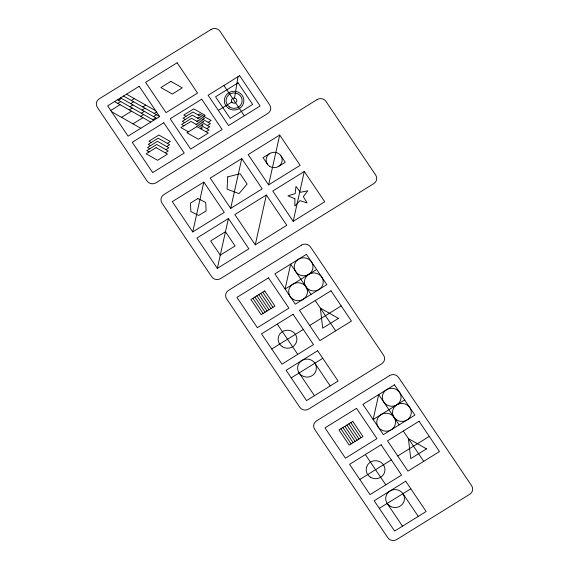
<?xml version="1.0" encoding="UTF-8"?>
<svg xmlns="http://www.w3.org/2000/svg" width="569" height="569" viewBox="0 0 569 569"><rect width="100%" height="100%" fill="white"/><g stroke="black" fill="none" stroke-linecap="round" stroke-linejoin="round"><path stroke-width="0.85" d="M234.528 98.067L238.006 76.723M192.735 231.932L203.83 182.087L224.271 212.372L192.735 231.932L172.293 201.639L203.83 182.087M217.33 268.369L228.418 218.524L248.866 248.817L217.33 268.369L196.888 238.077L228.418 218.524M230.673 208.403L241.768 158.559L262.209 188.851L230.673 208.403L210.231 178.118L241.768 158.559M255.268 244.848L266.356 194.996L286.797 225.288L255.268 244.848L234.819 214.556L266.356 194.996M268.611 184.882L279.699 135.038L300.148 165.33L268.611 184.882L248.169 154.59L279.699 135.038M293.199 221.32L304.294 171.475L324.735 201.767L293.199 221.32L272.757 191.028L304.294 171.475M118.48 100.265L121.46 98.416M117.783 103.409L120.763 101.559M110.763 110.471L120.066 104.703M131.318 100.457L134.305 98.608M130.621 103.601L133.601 101.751M129.924 106.744L132.904 104.895M129.22 109.888L132.207 108.039M121.538 117.363L131.503 111.183M142.762 106.944L145.742 105.094M142.065 110.087L145.045 108.238M141.361 113.231L144.348 111.382M140.664 116.375L143.644 114.525M132.982 123.843L142.947 117.669M154.206 113.423L156.525 111.986M153.502 116.567L156.489 114.718M152.805 119.71L155.785 117.861M198.197 114.945L199.691 114.013L211.127 120.5L208.147 122.349M197.5 118.089L198.986 117.157L210.43 123.644L207.443 125.493M203.666 116.268L205.153 115.343L193.716 108.864L183.751 115.045L186.035 116.332M196.796 121.225L198.289 120.301L209.733 126.787L206.746 128.637M202.962 119.412L204.456 118.487L193.012 112.008L183.047 118.188L185.33 119.476M218.34 110.393L231.846 102.022M196.099 124.369L197.592 123.445L209.029 129.931L206.049 131.78M167.357 143.381L170.337 141.532L158.893 135.052L148.929 141.226L151.212 142.52M202.265 122.555L203.759 121.631L192.315 115.151L182.35 121.332L184.633 122.62M166.653 146.525L169.64 144.675L158.196 138.196L148.232 144.37L150.515 145.664M201.568 125.699L203.055 124.775L191.618 118.295L181.653 124.476L183.936 125.763M165.956 149.668L168.936 147.819L157.499 141.34L147.535 147.513L149.818 148.808M200.864 128.843L202.358 127.918L190.914 121.439L180.949 127.62L188.417 131.844M165.252 152.812L168.239 150.963L156.795 144.483L146.83 150.657L149.114 151.951M269.777 153.474L263.027 157.663L267.402 164.142M278.533 166.447L285.282 162.257L280.908 155.771M316.627 269.486L285.09 289.038L290.638 264.116L311.079 294.408M271.747 349.003L303.284 329.451M309.685 325.475L341.215 305.923M291.228 377.866L322.765 358.314M404.68 399.964L373.15 419.517L378.691 394.594L399.139 424.887M359.8 479.482L391.337 459.923M397.738 455.954L429.275 436.402M379.281 508.345L410.818 488.792M126.489 94.184L155.657 110.706M123.501 96.033L159.526 116.439M120.521 97.882L156.731 118.395M117.534 99.731L153.751 120.244M114.554 101.581L150.764 122.093M111.631 111.752L140.799 128.274M223.887 85.471L244.329 115.763M315.226 300.553L335.674 330.845M403.286 431.032L423.727 461.324M314.877 363.2L330.212 385.917M402.937 493.679L418.265 516.396M262.736 292.16L272.964 307.303M350.796 422.632L361.016 437.781M260.766 293.384L270.986 308.526M348.825 423.855L359.046 439.005M258.795 294.6L269.016 309.749M346.855 425.079L357.076 440.221M277.295 324.081L297.736 354.373M365.348 454.56L385.789 484.845M256.825 295.823L267.046 310.973M344.885 426.302L355.106 441.444M254.855 297.046L265.076 312.189M342.908 427.525L353.136 442.668M252.885 298.27L263.106 313.412M340.938 428.749L351.158 443.891M299.109 372.98L314.444 395.697M387.169 503.458L402.496 526.176M294.898 198.78L294.877 206.035L299.927 200.651L307.111 202.92L303.327 196.639L307.786 190.793L300.396 192.301L295.965 186.412L295.19 193.624L287.992 195.828L294.898 198.78M227.742 176.874L227.067 189.164L239.037 193.602L247.117 184.057L240.139 173.723L227.742 176.874M211.156 29.432L99.226 98.835A6.387 6.131 1.3 0 0 97.342 107.313L147.079 181.013A6.387 6.131 1.3 0 0 155.913 182.841L267.85 113.43A6.387 6.131 1.3 0 0 269.734 104.959L219.997 31.252A6.387 6.131 1.3 0 0 211.156 29.432M139.192 86.303L107.655 105.862L128.096 136.147L159.633 116.595L139.192 86.303M177.13 62.782L145.593 82.334L166.034 112.626L197.571 93.074L177.13 62.782M170.842 81.374L160.878 87.555L172.322 94.034L182.286 87.854L170.842 81.374M163.78 122.748L132.25 142.3L152.691 172.592L184.221 153.033L163.78 122.748M201.718 99.219L170.181 118.772L190.622 149.064L222.159 129.512L201.718 99.219M239.656 75.698L208.119 95.251L228.56 125.543L260.097 105.99L239.656 75.698M238.062 82.839L215.566 96.787L230.153 118.402L252.65 104.447L238.062 82.839M156.098 147.627L146.133 153.801L157.577 160.287L167.542 154.107L156.098 147.627M196.888 126.588L186.924 132.769L198.368 139.249L208.332 133.075L196.888 126.588M317.132 99.575L163.865 194.619A6.387 6.131 1.3 0 0 161.98 203.09L211.718 276.79A6.387 6.131 1.3 0 0 220.552 278.618L373.819 183.581A6.387 6.131 1.3 0 0 375.711 175.103L325.966 101.403A6.387 6.131 1.3 0 0 317.132 99.575M197.827 198.545L190.423 203.14L190.878 211.597L198.737 215.466L206.142 210.871L205.694 202.415L197.827 198.545M225.48 231.739L210.665 240.922L220.267 255.154L235.082 245.964L225.48 231.739M301.613 245.061L228.503 290.396A6.387 6.131 1.3 0 0 226.618 298.867L299.778 407.269A6.387 6.131 1.3 0 0 308.611 409.097L381.721 363.762A6.387 6.131 1.3 0 0 383.606 355.291L310.446 246.889A6.387 6.131 1.3 0 0 301.613 245.061M268.468 277.864L236.932 297.416L257.373 327.708L288.91 308.156L268.468 277.864M306.407 254.343L274.87 273.895L295.311 304.187L326.848 284.628L306.407 254.343M264.713 290.937L250.915 299.493L261.135 314.636L274.934 306.079L264.713 290.937M293.063 314.301L261.527 333.854L281.968 364.146L313.505 344.594L293.063 314.301M330.994 290.78L299.465 310.333L319.906 340.625L351.436 321.072L330.994 290.78M338.441 318.384L322.68 328.164L320.34 308.128L338.441 318.384M317.651 350.739L286.115 370.298L306.556 400.583L338.093 381.031L317.651 350.739M389.665 375.54L316.563 420.875A6.387 6.131 1.3 0 0 314.671 429.346L387.83 537.748A6.387 6.131 1.3 0 0 396.664 539.568L469.774 494.241A6.387 6.131 1.3 0 0 471.658 485.762L398.506 377.368A6.387 6.131 1.3 0 0 389.665 375.54M356.521 408.343L324.991 427.895L345.433 458.187L376.97 438.628L356.521 408.343M394.459 384.815L362.922 404.374L383.371 434.659L414.901 415.107L394.459 384.815M352.766 421.416L338.968 429.965L349.188 445.114L362.986 436.558L352.766 421.416M381.116 444.78L349.579 464.332L370.021 494.625L401.558 475.072L381.116 444.78M419.054 421.252L387.517 440.811L407.959 471.104L439.496 451.544L419.054 421.252M426.501 448.863L410.733 458.642L408.393 438.607L426.501 448.863M405.711 481.218L374.174 500.77L394.616 531.062L426.153 511.51L405.711 481.218M389.815 506.04A9.396 9.012 1.3 0 0 404.424 499.191A9.396 9.012 1.3 0 0 390.91 490.471A9.396 9.012 1.3 0 0 389.815 506.04M380.903 429.673A9.396 9.012 1.3 0 0 395.512 422.824A9.396 9.012 1.3 0 0 382.005 414.104A9.396 9.012 1.3 0 0 380.903 429.673M396.671 419.901A9.396 9.012 1.3 0 0 411.28 413.044A9.396 9.012 1.3 0 0 397.774 404.324A9.396 9.012 1.3 0 0 396.671 419.901M386.451 404.751A9.396 9.012 1.3 0 0 401.06 397.902A9.396 9.012 1.3 0 0 387.546 389.182A9.396 9.012 1.3 0 0 386.451 404.751M370.334 477.178A9.396 9.012 1.3 0 0 384.943 470.328A9.396 9.012 1.3 0 0 371.429 461.601A9.396 9.012 1.3 0 0 370.334 477.178M301.762 375.568A9.396 9.012 1.3 0 0 316.371 368.719A9.396 9.012 1.3 0 0 302.857 359.992A9.396 9.012 1.3 0 0 301.762 375.568M292.85 299.202A9.396 9.012 1.3 0 0 307.459 292.345A9.396 9.012 1.3 0 0 293.945 283.625A9.396 9.012 1.3 0 0 292.85 299.202M308.618 289.422A9.396 9.012 1.3 0 0 323.228 282.573A9.396 9.012 1.3 0 0 309.714 273.845A9.396 9.012 1.3 0 0 308.618 289.422M298.398 274.279A9.396 9.012 1.3 0 0 313.007 267.423A9.396 9.012 1.3 0 0 299.493 258.703A9.396 9.012 1.3 0 0 298.398 274.279M282.281 346.699A9.396 9.012 1.3 0 0 296.89 339.849A9.396 9.012 1.3 0 0 283.376 331.122A9.396 9.012 1.3 0 0 282.281 346.699M232.607 102.761A2.696 2.582 1.3 0 0 236.796 100.798A2.696 2.582 1.3 0 0 232.92 98.295A2.696 2.582 1.3 0 0 232.607 102.761M228.667 108.395A9.773 9.374 1.3 0 0 243.859 101.268A9.773 9.374 1.3 0 0 229.805 92.199A9.773 9.374 1.3 0 0 228.667 108.395M229.627 107.022A8.044 7.717 1.3 0 0 242.138 101.154A8.044 7.717 1.3 0 0 230.566 93.686A8.044 7.717 1.3 0 0 229.627 107.022M269.67 166.361A8.044 7.717 1.3 0 0 282.181 160.494A8.044 7.717 1.3 0 0 270.609 153.025A8.044 7.717 1.3 0 0 269.67 166.361"/></g></svg>
